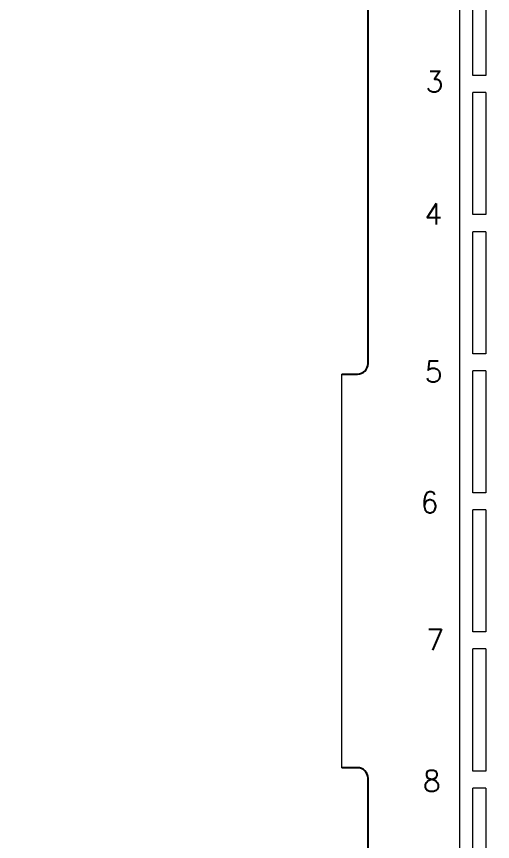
# Model space of a CAD drawing. Header units: millimetres. Extents: x 4859 to 4983, y 1620 to 1771.
# Drawn here: x 4870.39 to 4888.55, y 1710.31 to 1741.75 of the extents above; entities that cross this region are included whole.
import ezdxf

# ---------------------------------------------------------------- set-up
doc = ezdxf.new("R2010")
doc.units = ezdxf.units.MM
doc.layers.add('1', color=7, linetype='Continuous')
doc.layers.add('PKG', color=2, linetype='Continuous')
doc.styles.get("Standard").update_dxf_attribs({"font": 'SimSun.ttf'})

msp = doc.modelspace()

# ---------------------------------------------------------------- linework, layer by layer
for p, q in [((4883.7957, 1728.5229), (4883.7957, 1747.7229)), ((4882.7957, 1728.1229), (4883.3957, 1728.1229)), ((4883.3957, 1713.1229), (4882.7957, 1713.1229)), ((4883.7957, 1693.5229), (4883.7957, 1712.7229))]:
    msp.add_line(p, q)
at = {"lineweight": 5}
for p, q in [((4888.2957, 1739.4979), (4887.7957, 1739.4979)), ((4888.2957, 1738.8479), (4887.7957, 1738.8479)), ((4888.2957, 1734.1979), (4887.7957, 1734.1979)), ((4888.2957, 1733.5479), (4887.7957, 1733.5479)), ((4888.2957, 1728.8979), (4887.7957, 1728.8979)), ((4888.2957, 1728.2479), (4887.7957, 1728.2479)), ((4888.2957, 1723.5979), (4887.7957, 1723.5979)), ((4888.2957, 1722.9479), (4887.7957, 1722.9479)), ((4888.2957, 1718.2979), (4887.7957, 1718.2979)), ((4888.2957, 1717.6479), (4887.7957, 1717.6479)), ((4888.2957, 1712.9979), (4887.7957, 1712.9979)), ((4888.2957, 1712.3479), (4887.7957, 1712.3479))]:
    msp.add_line(p, q, dxfattribs=at)
for points in [[(4887.7957, 1739.4979), (4887.7957, 1744.1479)], [(4888.2957, 1744.1479), (4888.2957, 1739.4979)], [(4887.7957, 1734.1979), (4887.7957, 1738.8479)], [(4888.2957, 1738.8479), (4888.2957, 1734.1979)], [(4887.7957, 1728.8979), (4887.7957, 1733.5479)], [(4888.2957, 1733.5479), (4888.2957, 1728.8979)], [(4887.7957, 1723.5979), (4887.7957, 1728.2479)], [(4888.2957, 1728.2479), (4888.2957, 1723.5979)], [(4887.7957, 1718.2979), (4887.7957, 1722.9479)], [(4888.2957, 1722.9479), (4888.2957, 1718.2979)], [(4887.7957, 1712.9979), (4887.7957, 1717.6479)], [(4888.2957, 1717.6479), (4888.2957, 1712.9979)], [(4887.7957, 1707.6979), (4887.7957, 1712.3479)], [(4888.2957, 1712.3479), (4888.2957, 1707.6979)]]:
    msp.add_lwpolyline(points, dxfattribs=at)
for centre, start, end in [((4883.3957, 1728.5229), 270, 0), ((4883.3957, 1712.7229), 360, 90)]:
    msp.add_arc(centre, 0.4, start, end)
at = {"layer": '1', "lineweight": 5}
msp.add_line((4882.7957, 1713.1229), (4882.7957, 1728.1229), dxfattribs=at)
at = {"layer": 'PKG', "color": 1, "lineweight": 5}
msp.add_lwpolyline([(4959.2957, 1685.6229), (4887.2957, 1685.6229), (4887.2957, 1755.6229), (4959.2957, 1755.6229)], dxfattribs=at)

# ---------------------------------------------------------------- texts
at = {"layer": 'PKG', "color": 1, "lineweight": 5, "char_height": 0.8, "attachment_point": 5}
for s, insert in [('{\\Fsimplex|c134;3}', (4886.3334, 1739.2586, -0.0086)), ('{\\Fsimplex|c134;4}', (4886.2887, 1734.2166, -0.0086)), ('{\\Fsimplex|c134;5}', (4886.2999, 1728.2189, -0.0086)), ('{\\Fsimplex|c134;6}', (4886.1416, 1723.2365, -0.0086)), ('{\\Fsimplex|c134;7}', (4886.3552, 1717.9997, -0.0086)), ('{\\Fsimplex|c134;8}', (4886.2286, 1712.6227, -0.0086))]:
    msp.add_mtext(s, dxfattribs=dict(at, insert=insert))

doc.saveas('drawing.dxf')
